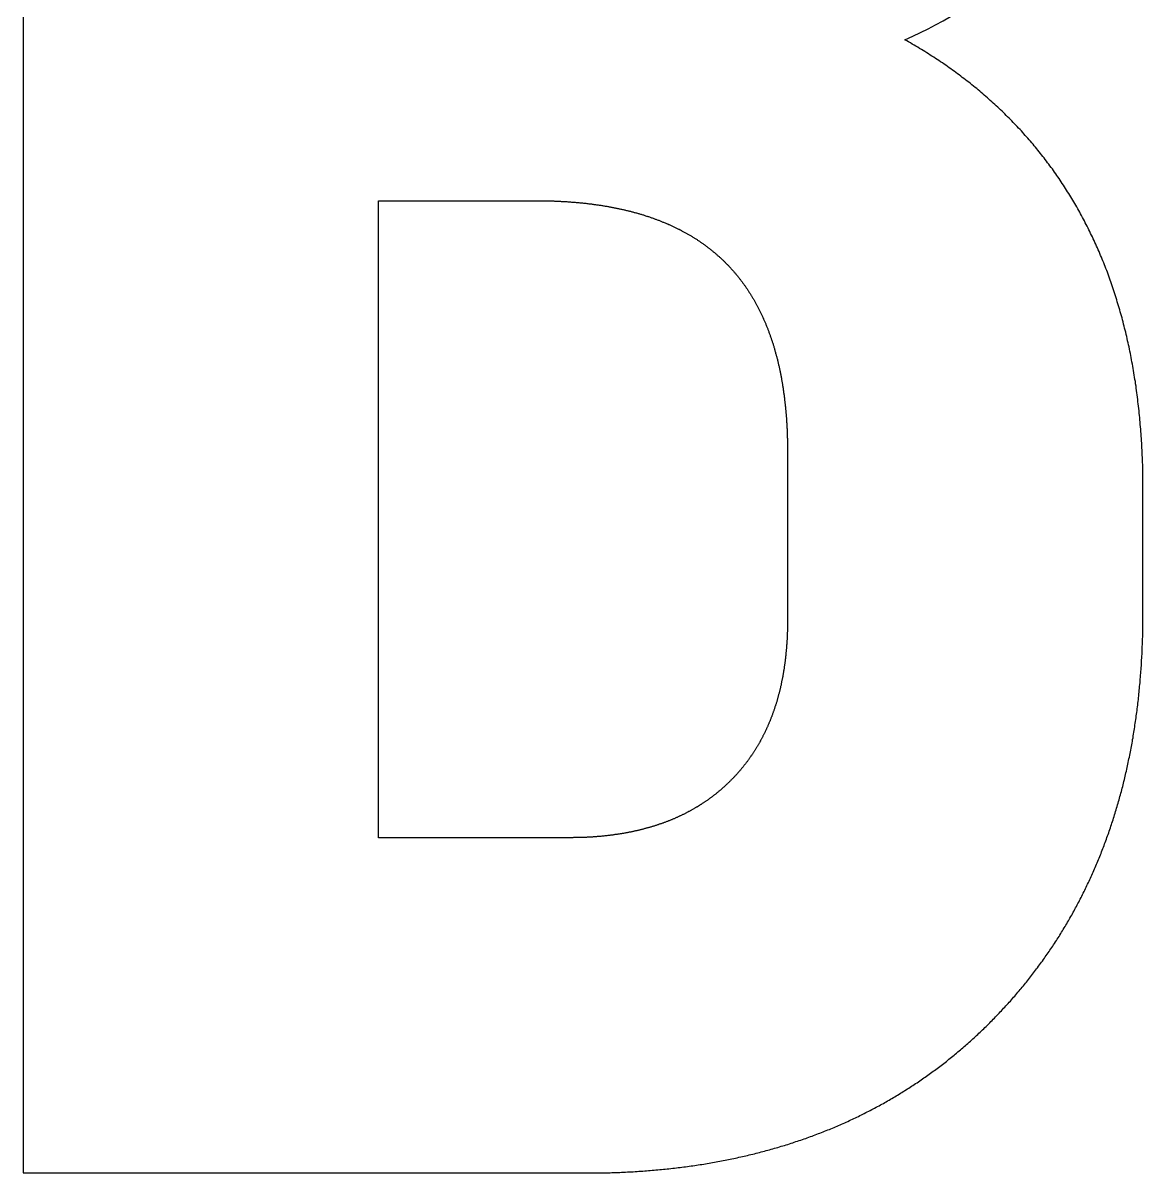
# Model space of a CAD drawing. Header units: millimetres. Extents: x -1211 to -100, y -1155 to 1320.
# Drawn here: x -746.95 to -735.02, y 1036.88 to 1049.13 of the extents above; entities that cross this region are included whole.
import ezdxf

# ---------------------------------------------------------------- set-up
doc = ezdxf.new("R2010")
doc.units = ezdxf.units.MM
doc.layers.get('0').update_dxf_attribs({"lineweight": 25, "true_color": 0xffffff})

msp = doc.modelspace()

# ---------------------------------------------------------------- linework, layer by layer
at = {"color": 5, "true_color": 0x0000ff, "flags": 128}
msp.add_lwpolyline([(-746.945, 1061.878), (-746.945, 1036.878), (-740.945, 1036.878), (-740.924, 1036.878), (-740.903, 1036.878), (-740.882, 1036.878), (-740.861, 1036.878), (-740.839, 1036.879), (-740.818, 1036.879), (-740.797, 1036.879), (-740.777, 1036.879), (-740.756, 1036.88), (-740.735, 1036.88), (-740.714, 1036.881), (-740.693, 1036.881), (-740.672, 1036.882), (-740.652, 1036.883), (-740.631, 1036.883), (-740.61, 1036.884), (-740.589, 1036.885), (-740.569, 1036.886), (-740.548, 1036.887), (-740.528, 1036.888), (-740.507, 1036.889), (-740.487, 1036.89), (-740.466, 1036.891), (-740.446, 1036.892), (-740.426, 1036.893), (-740.405, 1036.895), (-740.385, 1036.896), (-740.365, 1036.897), (-740.344, 1036.899), (-740.324, 1036.9), (-740.304, 1036.902), (-740.284, 1036.903), (-740.264, 1036.905), (-740.244, 1036.907), (-740.224, 1036.908), (-740.204, 1036.91), (-740.184, 1036.912), (-740.164, 1036.914), (-740.144, 1036.916), (-740.124, 1036.918), (-740.104, 1036.92), (-740.084, 1036.922), (-740.065, 1036.924), (-740.045, 1036.926), (-740.025, 1036.928), (-740.005, 1036.93), (-739.986, 1036.933), (-739.966, 1036.935), (-739.947, 1036.937), (-739.927, 1036.94), (-739.908, 1036.942), (-739.888, 1036.945), (-739.869, 1036.948), (-739.849, 1036.95), (-739.83, 1036.953), (-739.811, 1036.956), (-739.791, 1036.958), (-739.772, 1036.961), (-739.753, 1036.964), (-739.734, 1036.967), (-739.714, 1036.97), (-739.695, 1036.973), (-739.676, 1036.976), (-739.657, 1036.979), (-739.638, 1036.983), (-739.619, 1036.986), (-739.6, 1036.989), (-739.581, 1036.993), (-739.562, 1036.996), (-739.544, 1036.999), (-739.525, 1037.003), (-739.506, 1037.006), (-739.487, 1037.01), (-739.468, 1037.014), (-739.45, 1037.017), (-739.431, 1037.021), (-739.412, 1037.025), (-739.394, 1037.029), (-739.375, 1037.033), (-739.357, 1037.037), (-739.338, 1037.041), (-739.32, 1037.045), (-739.301, 1037.049), (-739.283, 1037.053), (-739.265, 1037.057), (-739.246, 1037.061), (-739.228, 1037.066), (-739.21, 1037.07), (-739.192, 1037.074), (-739.173, 1037.079), (-739.155, 1037.083), (-739.137, 1037.088), (-739.119, 1037.092), (-739.101, 1037.097), (-739.083, 1037.102), (-739.065, 1037.106), (-739.047, 1037.111), (-739.029, 1037.116), (-739.011, 1037.121), (-738.994, 1037.126), (-738.976, 1037.131), (-738.958, 1037.136), (-738.94, 1037.141), (-738.922, 1037.146), (-738.905, 1037.151), (-738.887, 1037.157), (-738.87, 1037.162), (-738.852, 1037.167), (-738.834, 1037.172), (-738.817, 1037.178), (-738.799, 1037.183), (-738.782, 1037.189), (-738.765, 1037.195), (-738.747, 1037.2), (-738.73, 1037.206), (-738.713, 1037.212), (-738.695, 1037.217), (-738.678, 1037.223), (-738.661, 1037.229), (-738.644, 1037.235), (-738.627, 1037.241), (-738.609, 1037.247), (-738.592, 1037.253), (-738.575, 1037.259), (-738.558, 1037.265), (-738.541, 1037.272), (-738.525, 1037.278), (-738.508, 1037.284), (-738.491, 1037.291), (-738.474, 1037.297), (-738.457, 1037.303), (-738.44, 1037.31), (-738.424, 1037.317), (-738.407, 1037.323), (-738.39, 1037.33), (-738.374, 1037.337), (-738.357, 1037.343), (-738.34, 1037.35), (-738.324, 1037.357), (-738.307, 1037.364), (-738.291, 1037.371), (-738.275, 1037.378), (-738.258, 1037.385), (-738.242, 1037.392), (-738.226, 1037.399), (-738.209, 1037.406), (-738.193, 1037.414), (-738.177, 1037.421), (-738.161, 1037.428), (-738.144, 1037.436), (-738.128, 1037.443), (-738.112, 1037.451), (-738.096, 1037.458), (-738.08, 1037.466), (-738.064, 1037.474), (-738.048, 1037.481), (-738.032, 1037.489), (-738.016, 1037.497), (-738.001, 1037.505), (-737.985, 1037.513), (-737.969, 1037.521), (-737.953, 1037.529), (-737.937, 1037.537), (-737.922, 1037.545), (-737.906, 1037.553), (-737.891, 1037.561), (-737.875, 1037.569), (-737.859, 1037.578), (-737.844, 1037.586), (-737.828, 1037.594), (-737.813, 1037.603), (-737.798, 1037.611), (-737.782, 1037.62), (-737.767, 1037.629), (-737.752, 1037.637), (-737.736, 1037.646), (-737.721, 1037.655), (-737.706, 1037.664), (-737.691, 1037.672), (-737.675, 1037.681), (-737.66, 1037.69), (-737.645, 1037.699), (-737.63, 1037.708), (-737.615, 1037.717), (-737.6, 1037.727), (-737.585, 1037.736), (-737.57, 1037.745), (-737.556, 1037.754), (-737.541, 1037.764), (-737.526, 1037.773), (-737.511, 1037.782), (-737.496, 1037.792), (-737.482, 1037.802), (-737.467, 1037.811), (-737.452, 1037.821), (-737.438, 1037.83), (-737.423, 1037.84), (-737.409, 1037.85), (-737.394, 1037.86), (-737.38, 1037.87), (-737.365, 1037.88), (-737.351, 1037.89), (-737.337, 1037.9), (-737.322, 1037.91), (-737.308, 1037.92), (-737.294, 1037.93), (-737.279, 1037.94), (-737.265, 1037.951), (-737.251, 1037.961), (-737.237, 1037.971), (-737.223, 1037.982), (-737.209, 1037.992), (-737.195, 1038.003), (-737.181, 1038.013), (-737.167, 1038.024), (-737.153, 1038.035), (-737.139, 1038.045), (-737.125, 1038.056), (-737.111, 1038.067), (-737.098, 1038.078), (-737.084, 1038.089), (-737.07, 1038.1), (-737.056, 1038.111), (-737.043, 1038.122), (-737.029, 1038.133), (-737.016, 1038.144), (-737.002, 1038.156), (-736.988, 1038.167), (-736.975, 1038.178), (-736.962, 1038.19), (-736.948, 1038.201), (-736.935, 1038.212), (-736.921, 1038.224), (-736.908, 1038.236), (-736.895, 1038.247), (-736.882, 1038.259), (-736.868, 1038.271), (-736.855, 1038.282), (-736.842, 1038.294), (-736.829, 1038.306), (-736.816, 1038.318), (-736.803, 1038.33), (-736.79, 1038.342), (-736.777, 1038.354), (-736.764, 1038.366), (-736.751, 1038.378), (-736.738, 1038.391), (-736.725, 1038.403), (-736.712, 1038.415), (-736.7, 1038.428), (-736.687, 1038.44), (-736.674, 1038.453), (-736.661, 1038.465), (-736.649, 1038.478), (-736.636, 1038.49), (-736.624, 1038.503), (-736.611, 1038.516), (-736.599, 1038.528), (-736.586, 1038.541), (-736.574, 1038.554), (-736.562, 1038.567), (-736.549, 1038.58), (-736.537, 1038.593), (-736.525, 1038.606), (-736.513, 1038.619), (-736.501, 1038.632), (-736.489, 1038.645), (-736.477, 1038.658), (-736.465, 1038.671), (-736.453, 1038.684), (-736.441, 1038.697), (-736.429, 1038.71), (-736.417, 1038.724), (-736.406, 1038.737), (-736.394, 1038.75), (-736.382, 1038.763), (-736.371, 1038.777), (-736.359, 1038.79), (-736.348, 1038.804), (-736.336, 1038.817), (-736.325, 1038.831), (-736.314, 1038.844), (-736.303, 1038.858), (-736.291, 1038.871), (-736.28, 1038.885), (-736.269, 1038.899), (-736.258, 1038.912), (-736.247, 1038.926), (-736.236, 1038.94), (-736.225, 1038.954), (-736.214, 1038.968), (-736.203, 1038.981), (-736.193, 1038.995), (-736.182, 1039.009), (-736.171, 1039.023), (-736.161, 1039.037), (-736.15, 1039.051), (-736.14, 1039.065), (-736.129, 1039.08), (-736.119, 1039.094), (-736.108, 1039.108), (-736.098, 1039.122), (-736.088, 1039.136), (-736.077, 1039.151), (-736.067, 1039.165), (-736.057, 1039.179), (-736.047, 1039.194), (-736.037, 1039.208), (-736.027, 1039.222), (-736.017, 1039.237), (-736.007, 1039.251), (-735.997, 1039.266), (-735.988, 1039.281), (-735.978, 1039.295), (-735.968, 1039.31), (-735.959, 1039.324), (-735.949, 1039.339), (-735.939, 1039.354), (-735.93, 1039.369), (-735.921, 1039.383), (-735.911, 1039.398), (-735.902, 1039.413), (-735.893, 1039.428), (-735.883, 1039.443), (-735.874, 1039.458), (-735.865, 1039.473), (-735.856, 1039.488), (-735.847, 1039.503), (-735.838, 1039.518), (-735.829, 1039.533), (-735.82, 1039.549), (-735.811, 1039.564), (-735.802, 1039.579), (-735.794, 1039.594), (-735.785, 1039.61), (-735.776, 1039.625), (-735.768, 1039.64), (-735.759, 1039.656), (-735.75, 1039.671), (-735.742, 1039.687), (-735.734, 1039.702), (-735.725, 1039.718), (-735.717, 1039.733), (-735.709, 1039.749), (-735.7, 1039.764), (-735.692, 1039.78), (-735.684, 1039.796), (-735.676, 1039.812), (-735.668, 1039.827), (-735.66, 1039.843), (-735.652, 1039.859), (-735.644, 1039.875), (-735.636, 1039.891), (-735.629, 1039.907), (-735.621, 1039.923), (-735.613, 1039.939), (-735.606, 1039.955), (-735.598, 1039.971), (-735.591, 1039.987), (-735.583, 1040.003), (-735.576, 1040.019), (-735.568, 1040.035), (-735.561, 1040.052), (-735.554, 1040.068), (-735.546, 1040.084), (-735.539, 1040.1), (-735.532, 1040.117), (-735.525, 1040.133), (-735.518, 1040.15), (-735.511, 1040.166), (-735.504, 1040.183), (-735.497, 1040.199), (-735.49, 1040.216), (-735.484, 1040.232), (-735.477, 1040.249), (-735.47, 1040.266), (-735.463, 1040.282), (-735.457, 1040.299), (-735.45, 1040.316), (-735.444, 1040.333), (-735.437, 1040.35), (-735.431, 1040.366), (-735.425, 1040.383), (-735.418, 1040.4), (-735.412, 1040.417), (-735.406, 1040.434), (-735.4, 1040.451), (-735.394, 1040.468), (-735.388, 1040.485), (-735.382, 1040.503), (-735.376, 1040.52), (-735.37, 1040.537), (-735.364, 1040.554), (-735.358, 1040.571), (-735.352, 1040.589), (-735.347, 1040.606), (-735.341, 1040.623), (-735.335, 1040.641), (-735.33, 1040.658), (-735.324, 1040.676), (-735.319, 1040.693), (-735.313, 1040.711), (-735.308, 1040.728), (-735.303, 1040.746), (-735.297, 1040.764), (-735.292, 1040.781), (-735.287, 1040.799), (-735.282, 1040.817), (-735.277, 1040.834), (-735.272, 1040.852), (-735.267, 1040.87), (-735.262, 1040.888), (-735.257, 1040.906), (-735.252, 1040.924), (-735.247, 1040.942), (-735.243, 1040.96), (-735.238, 1040.978), (-735.233, 1040.996), (-735.229, 1041.014), (-735.224, 1041.032), (-735.22, 1041.05), (-735.215, 1041.068), (-735.211, 1041.087), (-735.206, 1041.105), (-735.202, 1041.123), (-735.198, 1041.141), (-735.194, 1041.16), (-735.19, 1041.178), (-735.185, 1041.197), (-735.181, 1041.215), (-735.177, 1041.234), (-735.173, 1041.252), (-735.17, 1041.271), (-735.166, 1041.289), (-735.162, 1041.308), (-735.158, 1041.327), (-735.154, 1041.345), (-735.151, 1041.364), (-735.147, 1041.383), (-735.144, 1041.402), (-735.14, 1041.42), (-735.137, 1041.439), (-735.133, 1041.458), (-735.13, 1041.477), (-735.127, 1041.496), (-735.123, 1041.515), (-735.12, 1041.534), (-735.117, 1041.553), (-735.114, 1041.572), (-735.111, 1041.591), (-735.108, 1041.611), (-735.105, 1041.63), (-735.102, 1041.649), (-735.099, 1041.668), (-735.096, 1041.687), (-735.093, 1041.707), (-735.091, 1041.726), (-735.088, 1041.746), (-735.085, 1041.765), (-735.083, 1041.784), (-735.08, 1041.804), (-735.078, 1041.823), (-735.075, 1041.843), (-735.073, 1041.863), (-735.071, 1041.882), (-735.068, 1041.902), (-735.066, 1041.922), (-735.064, 1041.941), (-735.062, 1041.961), (-735.06, 1041.981), (-735.058, 1042.001), (-735.056, 1042.021), (-735.054, 1042.04), (-735.052, 1042.06), (-735.05, 1042.08), (-735.048, 1042.1), (-735.047, 1042.12), (-735.045, 1042.14), (-735.043, 1042.161), (-735.042, 1042.181), (-735.04, 1042.201), (-735.039, 1042.221), (-735.037, 1042.241), (-735.036, 1042.261), (-735.034, 1042.282), (-735.033, 1042.302), (-735.032, 1042.322), (-735.031, 1042.343), (-735.03, 1042.363), (-735.028, 1042.384), (-735.027, 1042.404), (-735.026, 1042.425), (-735.025, 1042.445), (-735.024, 1042.466), (-735.024, 1042.486), (-735.023, 1042.507), (-735.022, 1042.528), (-735.021, 1042.549), (-735.021, 1042.569), (-735.02, 1042.59), (-735.019, 1042.611), (-735.019, 1042.632), (-735.019, 1042.653), (-735.018, 1042.674), (-735.018, 1042.695), (-735.017, 1042.716), (-735.017, 1042.737), (-735.017, 1042.758), (-735.017, 1042.779), (-735.017, 1042.8), (-735.017, 1042.821), (-735.017, 1042.842), (-735.017, 1044.164), (-735.017, 1044.19), (-735.017, 1044.216), (-735.017, 1044.242), (-735.017, 1044.268), (-735.017, 1044.294), (-735.018, 1044.32), (-735.018, 1044.346), (-735.019, 1044.372), (-735.02, 1044.397), (-735.02, 1044.423), (-735.021, 1044.449), (-735.022, 1044.474), (-735.023, 1044.5), (-735.024, 1044.525), (-735.025, 1044.55), (-735.026, 1044.576), (-735.028, 1044.601), (-735.029, 1044.626), (-735.03, 1044.651), (-735.032, 1044.676), (-735.034, 1044.701), (-735.035, 1044.726), (-735.037, 1044.751), (-735.039, 1044.776), (-735.041, 1044.801), (-735.043, 1044.826), (-735.045, 1044.85), (-735.047, 1044.875), (-735.049, 1044.899), (-735.051, 1044.924), (-735.054, 1044.948), (-735.056, 1044.973), (-735.059, 1044.997), (-735.061, 1045.021), (-735.064, 1045.046), (-735.067, 1045.07), (-735.07, 1045.094), (-735.072, 1045.118), (-735.075, 1045.142), (-735.078, 1045.166), (-735.082, 1045.189), (-735.085, 1045.213), (-735.088, 1045.237), (-735.091, 1045.261), (-735.095, 1045.284), (-735.098, 1045.308), (-735.102, 1045.331), (-735.106, 1045.355), (-735.109, 1045.378), (-735.113, 1045.401), (-735.117, 1045.425), (-735.121, 1045.448), (-735.125, 1045.471), (-735.129, 1045.494), (-735.134, 1045.517), (-735.138, 1045.54), (-735.142, 1045.563), (-735.147, 1045.586), (-735.151, 1045.609), (-735.156, 1045.631), (-735.161, 1045.654), (-735.165, 1045.677), (-735.17, 1045.699), (-735.175, 1045.722), (-735.18, 1045.744), (-735.185, 1045.766), (-735.19, 1045.789), (-735.195, 1045.811), (-735.201, 1045.833), (-735.206, 1045.855), (-735.212, 1045.877), (-735.217, 1045.899), (-735.223, 1045.921), (-735.228, 1045.943), (-735.234, 1045.965), (-735.24, 1045.987), (-735.246, 1046.009), (-735.252, 1046.03), (-735.258, 1046.052), (-735.264, 1046.073), (-735.27, 1046.095), (-735.277, 1046.116), (-735.283, 1046.138), (-735.29, 1046.159), (-735.296, 1046.18), (-735.303, 1046.202), (-735.309, 1046.223), (-735.316, 1046.244), (-735.323, 1046.265), (-735.33, 1046.286), (-735.337, 1046.307), (-735.344, 1046.327), (-735.351, 1046.348), (-735.358, 1046.369), (-735.366, 1046.39), (-735.373, 1046.41), (-735.381, 1046.431), (-735.388, 1046.451), (-735.396, 1046.472), (-735.403, 1046.492), (-735.411, 1046.512), (-735.419, 1046.533), (-735.427, 1046.553), (-735.435, 1046.573), (-735.443, 1046.593), (-735.451, 1046.613), (-735.46, 1046.633), (-735.468, 1046.653), (-735.476, 1046.673), (-735.485, 1046.693), (-735.493, 1046.712), (-735.502, 1046.732), (-735.511, 1046.752), (-735.519, 1046.771), (-735.528, 1046.791), (-735.537, 1046.81), (-735.546, 1046.829), (-735.555, 1046.849), (-735.564, 1046.868), (-735.574, 1046.887), (-735.583, 1046.906), (-735.592, 1046.925), (-735.602, 1046.944), (-735.611, 1046.963), (-735.621, 1046.982), (-735.631, 1047.001), (-735.641, 1047.02), (-735.65, 1047.039), (-735.66, 1047.057), (-735.67, 1047.076), (-735.681, 1047.094), (-735.691, 1047.113), (-735.701, 1047.131), (-735.711, 1047.15), (-735.722, 1047.168), (-735.732, 1047.186), (-735.743, 1047.204), (-735.753, 1047.223), (-735.764, 1047.241), (-735.775, 1047.259), (-735.786, 1047.277), (-735.797, 1047.295), (-735.808, 1047.312), (-735.819, 1047.33), (-735.83, 1047.348), (-735.841, 1047.366), (-735.853, 1047.383), (-735.864, 1047.401), (-735.876, 1047.418), (-735.887, 1047.436), (-735.899, 1047.453), (-735.91, 1047.47), (-735.922, 1047.488), (-735.934, 1047.505), (-735.946, 1047.522), (-735.958, 1047.539), (-735.97, 1047.556), (-735.982, 1047.573), (-735.995, 1047.59), (-736.007, 1047.607), (-736.019, 1047.623), (-736.032, 1047.64), (-736.045, 1047.657), (-736.057, 1047.673), (-736.07, 1047.69), (-736.083, 1047.706), (-736.096, 1047.723), (-736.109, 1047.739), (-736.122, 1047.756), (-736.135, 1047.772), (-736.148, 1047.788), (-736.161, 1047.804), (-736.175, 1047.82), (-736.188, 1047.836), (-736.201, 1047.852), (-736.215, 1047.868), (-736.229, 1047.884), (-736.242, 1047.9), (-736.256, 1047.915), (-736.27, 1047.931), (-736.284, 1047.947), (-736.298, 1047.962), (-736.312, 1047.978), (-736.326, 1047.993), (-736.341, 1048.009), (-736.355, 1048.024), (-736.37, 1048.039), (-736.384, 1048.054), (-736.399, 1048.069), (-736.413, 1048.085), (-736.428, 1048.1), (-736.443, 1048.115), (-736.458, 1048.129), (-736.473, 1048.144), (-736.488, 1048.159), (-736.503, 1048.174), (-736.518, 1048.188), (-736.533, 1048.203), (-736.549, 1048.218), (-736.564, 1048.232), (-736.58, 1048.246), (-736.595, 1048.261), (-736.611, 1048.275), (-736.627, 1048.289), (-736.643, 1048.304), (-736.658, 1048.318), (-736.674, 1048.332), (-736.69, 1048.346), (-736.707, 1048.36), (-736.723, 1048.374), (-736.739, 1048.388), (-736.756, 1048.401), (-736.772, 1048.415), (-736.788, 1048.429), (-736.805, 1048.442), (-736.822, 1048.456), (-736.838, 1048.469), (-736.855, 1048.483), (-736.872, 1048.496), (-736.889, 1048.509), (-736.906, 1048.523), (-736.923, 1048.536), (-736.941, 1048.549), (-736.958, 1048.562), (-736.975, 1048.575), (-736.993, 1048.588), (-737.01, 1048.601), (-737.028, 1048.614), (-737.046, 1048.627), (-737.063, 1048.639), (-737.081, 1048.652), (-737.099, 1048.665), (-737.117, 1048.677), (-737.135, 1048.69), (-737.153, 1048.702), (-737.172, 1048.714), (-737.19, 1048.727), (-737.208, 1048.739), (-737.227, 1048.751), (-737.245, 1048.763), (-737.264, 1048.775), (-737.282, 1048.787), (-737.301, 1048.799), (-737.32, 1048.811), (-737.339, 1048.823), (-737.358, 1048.835), (-737.377, 1048.846), (-737.396, 1048.858), (-737.415, 1048.87), (-737.435, 1048.881), (-737.454, 1048.893), (-737.474, 1048.904), (-737.493, 1048.916), (-737.513, 1048.927), (-737.532, 1048.938), (-737.552, 1048.949, 0.156907), (-735.427, 1050.842, 0.134483)], format="xyb", dxfattribs=at)
msp.add_lwpolyline([(-743.159, 1040.449), (-743.159, 1047.235), (-741.481, 1047.235), (-741.47, 1047.235), (-741.46, 1047.235), (-741.449, 1047.235), (-741.439, 1047.235), (-741.428, 1047.235), (-741.418, 1047.235), (-741.407, 1047.235), (-741.397, 1047.234), (-741.386, 1047.234), (-741.376, 1047.234), (-741.365, 1047.234), (-741.355, 1047.234), (-741.345, 1047.233), (-741.334, 1047.233), (-741.324, 1047.233), (-741.314, 1047.232), (-741.304, 1047.232), (-741.293, 1047.232), (-741.283, 1047.231), (-741.273, 1047.231), (-741.263, 1047.231), (-741.253, 1047.23), (-741.243, 1047.23), (-741.232, 1047.229), (-741.222, 1047.229), (-741.212, 1047.228), (-741.202, 1047.228), (-741.192, 1047.227), (-741.182, 1047.227), (-741.172, 1047.226), (-741.162, 1047.225), (-741.152, 1047.225), (-741.143, 1047.224), (-741.133, 1047.223), (-741.123, 1047.223), (-741.113, 1047.222), (-741.103, 1047.221), (-741.093, 1047.22), (-741.083, 1047.22), (-741.074, 1047.219), (-741.064, 1047.218), (-741.054, 1047.217), (-741.045, 1047.216), (-741.035, 1047.216), (-741.025, 1047.215), (-741.016, 1047.214), (-741.006, 1047.213), (-740.996, 1047.212), (-740.987, 1047.211), (-740.977, 1047.21), (-740.968, 1047.209), (-740.958, 1047.208), (-740.949, 1047.207), (-740.939, 1047.206), (-740.93, 1047.205), (-740.92, 1047.203), (-740.911, 1047.202), (-740.902, 1047.201), (-740.892, 1047.2), (-740.883, 1047.199), (-740.874, 1047.198), (-740.864, 1047.196), (-740.855, 1047.195), (-740.846, 1047.194), (-740.837, 1047.192), (-740.827, 1047.191), (-740.818, 1047.19), (-740.809, 1047.188), (-740.8, 1047.187), (-740.791, 1047.186), (-740.782, 1047.184), (-740.773, 1047.183), (-740.763, 1047.181), (-740.754, 1047.18), (-740.745, 1047.178), (-740.736, 1047.177), (-740.727, 1047.175), (-740.718, 1047.174), (-740.71, 1047.172), (-740.701, 1047.171), (-740.692, 1047.169), (-740.683, 1047.167), (-740.674, 1047.166), (-740.665, 1047.164), (-740.656, 1047.162), (-740.648, 1047.16), (-740.639, 1047.159), (-740.63, 1047.157), (-740.621, 1047.155), (-740.613, 1047.153), (-740.604, 1047.152), (-740.595, 1047.15), (-740.587, 1047.148), (-740.578, 1047.146), (-740.569, 1047.144), (-740.561, 1047.142), (-740.552, 1047.14), (-740.544, 1047.138), (-740.535, 1047.136), (-740.527, 1047.134), (-740.518, 1047.132), (-740.51, 1047.13), (-740.501, 1047.128), (-740.493, 1047.126), (-740.485, 1047.124), (-740.476, 1047.122), (-740.468, 1047.12), (-740.46, 1047.117), (-740.451, 1047.115), (-740.443, 1047.113), (-740.435, 1047.111), (-740.427, 1047.109), (-740.418, 1047.106), (-740.41, 1047.104), (-740.402, 1047.102), (-740.394, 1047.099), (-740.386, 1047.097), (-740.378, 1047.095), (-740.37, 1047.092), (-740.362, 1047.09), (-740.353, 1047.087), (-740.345, 1047.085), (-740.337, 1047.083), (-740.329, 1047.08), (-740.322, 1047.078), (-740.314, 1047.075), (-740.306, 1047.072), (-740.298, 1047.07), (-740.29, 1047.067), (-740.282, 1047.065), (-740.274, 1047.062), (-740.266, 1047.059), (-740.259, 1047.057), (-740.251, 1047.054), (-740.243, 1047.051), (-740.235, 1047.049), (-740.228, 1047.046), (-740.22, 1047.043), (-740.212, 1047.04), (-740.205, 1047.037), (-740.197, 1047.035), (-740.19, 1047.032), (-740.182, 1047.029), (-740.174, 1047.026), (-740.167, 1047.023), (-740.159, 1047.02), (-740.152, 1047.017), (-740.144, 1047.014), (-740.137, 1047.011), (-740.13, 1047.008), (-740.122, 1047.005), (-740.115, 1047.002), (-740.107, 1046.999), (-740.1, 1046.996), (-740.093, 1046.993), (-740.085, 1046.99), (-740.078, 1046.987), (-740.071, 1046.983), (-740.064, 1046.98), (-740.056, 1046.977), (-740.049, 1046.974), (-740.042, 1046.97), (-740.035, 1046.967), (-740.028, 1046.964), (-740.021, 1046.961), (-740.014, 1046.957), (-740.007, 1046.954), (-739.999, 1046.95), (-739.992, 1046.947), (-739.985, 1046.944), (-739.978, 1046.94), (-739.972, 1046.937), (-739.965, 1046.933), (-739.958, 1046.93), (-739.951, 1046.926), (-739.944, 1046.923), (-739.937, 1046.919), (-739.93, 1046.916), (-739.923, 1046.912), (-739.917, 1046.908), (-739.91, 1046.905), (-739.903, 1046.901), (-739.896, 1046.897), (-739.89, 1046.894), (-739.883, 1046.89), (-739.876, 1046.886), (-739.87, 1046.882), (-739.863, 1046.879), (-739.857, 1046.875), (-739.85, 1046.871), (-739.843, 1046.867), (-739.837, 1046.863), (-739.83, 1046.86), (-739.824, 1046.856), (-739.817, 1046.852), (-739.811, 1046.848), (-739.804, 1046.844), (-739.798, 1046.84), (-739.792, 1046.836), (-739.785, 1046.832), (-739.779, 1046.828), (-739.773, 1046.824), (-739.766, 1046.82), (-739.76, 1046.815), (-739.754, 1046.811), (-739.748, 1046.807), (-739.741, 1046.803), (-739.735, 1046.799), (-739.729, 1046.795), (-739.723, 1046.79), (-739.717, 1046.786), (-739.711, 1046.782), (-739.705, 1046.778), (-739.699, 1046.773), (-739.692, 1046.769), (-739.686, 1046.765), (-739.68, 1046.76), (-739.674, 1046.756), (-739.668, 1046.752), (-739.663, 1046.747), (-739.657, 1046.743), (-739.651, 1046.738), (-739.645, 1046.734), (-739.639, 1046.729), (-739.633, 1046.725), (-739.627, 1046.72), (-739.622, 1046.716), (-739.616, 1046.711), (-739.61, 1046.706), (-739.604, 1046.702), (-739.599, 1046.697), (-739.593, 1046.692), (-739.587, 1046.688), (-739.582, 1046.683), (-739.576, 1046.678), (-739.57, 1046.674), (-739.565, 1046.669), (-739.559, 1046.664), (-739.554, 1046.659), (-739.548, 1046.654), (-739.543, 1046.649), (-739.537, 1046.645), (-739.532, 1046.64), (-739.526, 1046.635), (-739.521, 1046.63), (-739.516, 1046.625), (-739.51, 1046.62), (-739.505, 1046.615), (-739.5, 1046.61), (-739.494, 1046.605), (-739.489, 1046.6), (-739.484, 1046.595), (-739.479, 1046.59), (-739.473, 1046.585), (-739.468, 1046.579), (-739.463, 1046.574), (-739.458, 1046.569), (-739.453, 1046.564), (-739.448, 1046.559), (-739.442, 1046.554), (-739.437, 1046.548), (-739.432, 1046.543), (-739.427, 1046.538), (-739.422, 1046.532), (-739.417, 1046.527), (-739.412, 1046.522), (-739.407, 1046.516), (-739.402, 1046.511), (-739.398, 1046.505), (-739.393, 1046.5), (-739.388, 1046.495), (-739.383, 1046.489), (-739.378, 1046.484), (-739.373, 1046.478), (-739.369, 1046.472), (-739.364, 1046.467), (-739.359, 1046.461), (-739.354, 1046.456), (-739.35, 1046.45), (-739.345, 1046.444), (-739.34, 1046.439), (-739.336, 1046.433), (-739.331, 1046.427), (-739.326, 1046.421), (-739.322, 1046.416), (-739.317, 1046.41), (-739.313, 1046.404), (-739.308, 1046.398), (-739.304, 1046.392), (-739.299, 1046.387), (-739.295, 1046.381), (-739.29, 1046.375), (-739.286, 1046.369), (-739.281, 1046.363), (-739.277, 1046.357), (-739.273, 1046.351), (-739.268, 1046.345), (-739.264, 1046.339), (-739.26, 1046.333), (-739.255, 1046.327), (-739.251, 1046.321), (-739.247, 1046.314), (-739.243, 1046.308), (-739.238, 1046.302), (-739.234, 1046.296), (-739.23, 1046.29), (-739.226, 1046.283), (-739.222, 1046.277), (-739.218, 1046.271), (-739.214, 1046.265), (-739.21, 1046.258), (-739.206, 1046.252), (-739.201, 1046.246), (-739.197, 1046.239), (-739.194, 1046.233), (-739.19, 1046.226), (-739.186, 1046.22), (-739.182, 1046.213), (-739.178, 1046.207), (-739.174, 1046.2), (-739.17, 1046.194), (-739.166, 1046.187), (-739.162, 1046.181), (-739.159, 1046.174), (-739.155, 1046.168), (-739.151, 1046.161), (-739.147, 1046.154), (-739.144, 1046.148), (-739.14, 1046.141), (-739.136, 1046.134), (-739.133, 1046.127), (-739.129, 1046.121), (-739.125, 1046.114), (-739.122, 1046.107), (-739.118, 1046.1), (-739.115, 1046.093), (-739.111, 1046.086), (-739.107, 1046.08), (-739.104, 1046.073), (-739.101, 1046.066), (-739.097, 1046.059), (-739.094, 1046.052), (-739.09, 1046.045), (-739.087, 1046.038), (-739.083, 1046.031), (-739.08, 1046.024), (-739.077, 1046.017), (-739.073, 1046.009), (-739.07, 1046.002), (-739.067, 1045.995), (-739.064, 1045.988), (-739.06, 1045.981), (-739.057, 1045.974), (-739.054, 1045.966), (-739.051, 1045.959), (-739.048, 1045.952), (-739.044, 1045.945), (-739.041, 1045.937), (-739.038, 1045.93), (-739.035, 1045.923), (-739.032, 1045.915), (-739.029, 1045.908), (-739.026, 1045.9), (-739.023, 1045.893), (-739.02, 1045.885), (-739.017, 1045.878), (-739.014, 1045.87), (-739.011, 1045.863), (-739.008, 1045.855), (-739.006, 1045.848), (-739.003, 1045.84), (-739, 1045.833), (-738.997, 1045.825), (-738.994, 1045.817), (-738.991, 1045.81), (-738.989, 1045.802), (-738.986, 1045.794), (-738.983, 1045.786), (-738.981, 1045.779), (-738.978, 1045.771), (-738.975, 1045.763), (-738.973, 1045.755), (-738.97, 1045.747), (-738.967, 1045.74), (-738.965, 1045.732), (-738.962, 1045.724), (-738.96, 1045.716), (-738.957, 1045.708), (-738.955, 1045.7), (-738.952, 1045.692), (-738.95, 1045.684), (-738.947, 1045.676), (-738.945, 1045.668), (-738.943, 1045.66), (-738.94, 1045.652), (-738.938, 1045.643), (-738.936, 1045.635), (-738.933, 1045.627), (-738.931, 1045.619), (-738.929, 1045.611), (-738.926, 1045.602), (-738.924, 1045.594), (-738.922, 1045.586), (-738.92, 1045.578), (-738.918, 1045.569), (-738.916, 1045.561), (-738.913, 1045.553), (-738.911, 1045.544), (-738.909, 1045.536), (-738.907, 1045.527), (-738.905, 1045.519), (-738.903, 1045.51), (-738.901, 1045.502), (-738.899, 1045.493), (-738.897, 1045.485), (-738.895, 1045.476), (-738.893, 1045.468), (-738.891, 1045.459), (-738.889, 1045.451), (-738.888, 1045.442), (-738.886, 1045.433), (-738.884, 1045.425), (-738.882, 1045.416), (-738.88, 1045.407), (-738.879, 1045.398), (-738.877, 1045.39), (-738.875, 1045.381), (-738.873, 1045.372), (-738.872, 1045.363), (-738.87, 1045.354), (-738.868, 1045.346), (-738.867, 1045.337), (-738.865, 1045.328), (-738.864, 1045.319), (-738.862, 1045.31), (-738.86, 1045.301), (-738.859, 1045.292), (-738.857, 1045.283), (-738.856, 1045.274), (-738.855, 1045.265), (-738.853, 1045.256), (-738.852, 1045.247), (-738.85, 1045.237), (-738.849, 1045.228), (-738.848, 1045.219), (-738.846, 1045.21), (-738.845, 1045.201), (-738.844, 1045.192), (-738.842, 1045.182), (-738.841, 1045.173), (-738.84, 1045.164), (-738.839, 1045.154), (-738.837, 1045.145), (-738.836, 1045.136), (-738.835, 1045.126), (-738.834, 1045.117), (-738.833, 1045.107), (-738.832, 1045.098), (-738.831, 1045.089), (-738.83, 1045.079), (-738.828, 1045.07), (-738.827, 1045.06), (-738.826, 1045.05), (-738.825, 1045.041), (-738.825, 1045.031), (-738.824, 1045.022), (-738.823, 1045.012), (-738.822, 1045.002), (-738.821, 1044.993), (-738.82, 1044.983), (-738.819, 1044.973), (-738.818, 1044.964), (-738.818, 1044.954), (-738.817, 1044.944), (-738.816, 1044.934), (-738.815, 1044.924), (-738.815, 1044.915), (-738.814, 1044.905), (-738.813, 1044.895), (-738.813, 1044.885), (-738.812, 1044.875), (-738.811, 1044.865), (-738.811, 1044.855), (-738.81, 1044.845), (-738.81, 1044.835), (-738.809, 1044.825), (-738.809, 1044.815), (-738.808, 1044.805), (-738.808, 1044.795), (-738.807, 1044.785), (-738.807, 1044.774), (-738.806, 1044.764), (-738.806, 1044.754), (-738.806, 1044.744), (-738.805, 1044.734), (-738.805, 1044.723), (-738.805, 1044.713), (-738.804, 1044.703), (-738.804, 1044.693), (-738.804, 1044.682), (-738.803, 1044.672), (-738.803, 1044.661), (-738.803, 1044.651), (-738.803, 1044.641), (-738.803, 1044.63), (-738.803, 1044.62), (-738.802, 1044.609), (-738.802, 1044.599), (-738.802, 1044.588), (-738.802, 1044.578), (-738.802, 1044.567), (-738.802, 1044.556), (-738.802, 1042.771), (-738.802, 1042.762), (-738.802, 1042.753), (-738.802, 1042.745), (-738.802, 1042.736), (-738.802, 1042.728), (-738.803, 1042.719), (-738.803, 1042.711), (-738.803, 1042.702), (-738.803, 1042.694), (-738.803, 1042.685), (-738.803, 1042.677), (-738.804, 1042.668), (-738.804, 1042.66), (-738.804, 1042.651), (-738.804, 1042.643), (-738.805, 1042.634), (-738.805, 1042.626), (-738.805, 1042.618), (-738.806, 1042.609), (-738.806, 1042.601), (-738.806, 1042.592), (-738.807, 1042.584), (-738.807, 1042.576), (-738.808, 1042.568), (-738.808, 1042.559), (-738.809, 1042.551), (-738.809, 1042.543), (-738.81, 1042.535), (-738.81, 1042.526), (-738.811, 1042.518), (-738.811, 1042.51), (-738.812, 1042.502), (-738.812, 1042.494), (-738.813, 1042.485), (-738.814, 1042.477), (-738.814, 1042.469), (-738.815, 1042.461), (-738.816, 1042.453), (-738.816, 1042.445), (-738.817, 1042.437), (-738.818, 1042.429), (-738.819, 1042.421), (-738.819, 1042.413), (-738.82, 1042.405), (-738.821, 1042.397), (-738.822, 1042.389), (-738.823, 1042.381), (-738.824, 1042.373), (-738.824, 1042.365), (-738.825, 1042.357), (-738.826, 1042.349), (-738.827, 1042.342), (-738.828, 1042.334), (-738.829, 1042.326), (-738.83, 1042.318), (-738.831, 1042.31), (-738.832, 1042.303), (-738.833, 1042.295), (-738.834, 1042.287), (-738.836, 1042.279), (-738.837, 1042.272), (-738.838, 1042.264), (-738.839, 1042.256), (-738.84, 1042.248), (-738.841, 1042.241), (-738.843, 1042.233), (-738.844, 1042.225), (-738.845, 1042.218), (-738.846, 1042.21), (-738.848, 1042.203), (-738.849, 1042.195), (-738.85, 1042.188), (-738.852, 1042.18), (-738.853, 1042.172), (-738.854, 1042.165), (-738.856, 1042.157), (-738.857, 1042.15), (-738.859, 1042.143), (-738.86, 1042.135), (-738.862, 1042.128), (-738.863, 1042.12), (-738.865, 1042.113), (-738.866, 1042.105), (-738.868, 1042.098), (-738.869, 1042.091), (-738.871, 1042.083), (-738.872, 1042.076), (-738.874, 1042.069), (-738.876, 1042.061), (-738.877, 1042.054), (-738.879, 1042.047), (-738.881, 1042.04), (-738.882, 1042.032), (-738.884, 1042.025), (-738.886, 1042.018), (-738.888, 1042.011), (-738.889, 1042.004), (-738.891, 1041.996), (-738.893, 1041.989), (-738.895, 1041.982), (-738.897, 1041.975), (-738.899, 1041.968), (-738.901, 1041.961), (-738.902, 1041.954), (-738.904, 1041.947), (-738.906, 1041.94), (-738.908, 1041.933), (-738.91, 1041.926), (-738.912, 1041.919), (-738.914, 1041.912), (-738.916, 1041.905), (-738.918, 1041.898), (-738.921, 1041.891), (-738.923, 1041.884), (-738.925, 1041.877), (-738.927, 1041.87), (-738.929, 1041.863), (-738.931, 1041.856), (-738.933, 1041.849), (-738.936, 1041.843), (-738.938, 1041.836), (-738.94, 1041.829), (-738.942, 1041.822), (-738.945, 1041.816), (-738.947, 1041.809), (-738.949, 1041.802), (-738.952, 1041.795), (-738.954, 1041.789), (-738.956, 1041.782), (-738.959, 1041.775), (-738.961, 1041.769), (-738.964, 1041.762), (-738.966, 1041.755), (-738.969, 1041.749), (-738.971, 1041.742), (-738.974, 1041.736), (-738.976, 1041.729), (-738.979, 1041.722), (-738.981, 1041.716), (-738.984, 1041.709), (-738.986, 1041.703), (-738.989, 1041.696), (-738.992, 1041.69), (-738.994, 1041.683), (-738.997, 1041.677), (-739, 1041.671), (-739.002, 1041.664), (-739.005, 1041.658), (-739.008, 1041.651), (-739.011, 1041.645), (-739.013, 1041.639), (-739.016, 1041.632), (-739.019, 1041.626), (-739.022, 1041.62), (-739.025, 1041.613), (-739.028, 1041.607), (-739.031, 1041.601), (-739.034, 1041.595), (-739.036, 1041.588), (-739.039, 1041.582), (-739.042, 1041.576), (-739.045, 1041.57), (-739.048, 1041.564), (-739.051, 1041.557), (-739.054, 1041.551), (-739.058, 1041.545), (-739.061, 1041.539), (-739.064, 1041.533), (-739.067, 1041.527), (-739.07, 1041.521), (-739.073, 1041.515), (-739.076, 1041.509), (-739.08, 1041.503), (-739.083, 1041.497), (-739.086, 1041.491), (-739.089, 1041.485), (-739.092, 1041.479), (-739.096, 1041.473), (-739.099, 1041.467), (-739.102, 1041.461), (-739.106, 1041.455), (-739.109, 1041.449), (-739.112, 1041.443), (-739.116, 1041.438), (-739.119, 1041.432), (-739.123, 1041.426), (-739.126, 1041.42), (-739.13, 1041.414), (-739.133, 1041.409), (-739.137, 1041.403), (-739.14, 1041.397), (-739.144, 1041.391), (-739.147, 1041.386), (-739.151, 1041.38), (-739.155, 1041.374), (-739.158, 1041.369), (-739.162, 1041.363), (-739.165, 1041.357), (-739.169, 1041.352), (-739.173, 1041.346), (-739.177, 1041.34), (-739.18, 1041.335), (-739.184, 1041.329), (-739.188, 1041.324), (-739.192, 1041.318), (-739.195, 1041.313), (-739.199, 1041.307), (-739.203, 1041.302), (-739.207, 1041.296), (-739.211, 1041.291), (-739.215, 1041.285), (-739.219, 1041.28), (-739.223, 1041.275), (-739.227, 1041.269), (-739.23, 1041.264), (-739.234, 1041.258), (-739.238, 1041.253), (-739.243, 1041.248), (-739.247, 1041.242), (-739.251, 1041.237), (-739.255, 1041.232), (-739.259, 1041.227), (-739.263, 1041.221), (-739.267, 1041.216), (-739.271, 1041.211), (-739.275, 1041.206), (-739.28, 1041.2), (-739.284, 1041.195), (-739.288, 1041.19), (-739.292, 1041.185), (-739.297, 1041.18), (-739.301, 1041.175), (-739.305, 1041.17), (-739.31, 1041.165), (-739.314, 1041.159), (-739.318, 1041.154), (-739.323, 1041.149), (-739.327, 1041.144), (-739.331, 1041.139), (-739.336, 1041.134), (-739.34, 1041.129), (-739.345, 1041.124), (-739.349, 1041.119), (-739.354, 1041.114), (-739.358, 1041.11), (-739.363, 1041.105), (-739.367, 1041.1), (-739.372, 1041.095), (-739.377, 1041.09), (-739.381, 1041.085), (-739.386, 1041.08), (-739.391, 1041.076), (-739.395, 1041.071), (-739.4, 1041.066), (-739.405, 1041.061), (-739.409, 1041.056), (-739.414, 1041.052), (-739.419, 1041.047), (-739.424, 1041.042), (-739.428, 1041.038), (-739.433, 1041.033), (-739.438, 1041.028), (-739.443, 1041.024), (-739.448, 1041.019), (-739.453, 1041.015), (-739.458, 1041.01), (-739.462, 1041.005), (-739.467, 1041.001), (-739.472, 1040.996), (-739.477, 1040.992), (-739.482, 1040.987), (-739.487, 1040.983), (-739.492, 1040.979), (-739.497, 1040.974), (-739.502, 1040.97), (-739.507, 1040.965), (-739.512, 1040.961), (-739.517, 1040.957), (-739.523, 1040.952), (-739.528, 1040.948), (-739.533, 1040.944), (-739.538, 1040.939), (-739.543, 1040.935), (-739.548, 1040.931), (-739.553, 1040.927), (-739.559, 1040.923), (-739.564, 1040.918), (-739.569, 1040.914), (-739.574, 1040.91), (-739.579, 1040.906), (-739.585, 1040.902), (-739.59, 1040.898), (-739.595, 1040.894), (-739.601, 1040.89), (-739.606, 1040.886), (-739.611, 1040.882), (-739.617, 1040.878), (-739.622, 1040.874), (-739.627, 1040.87), (-739.633, 1040.866), (-739.638, 1040.862), (-739.644, 1040.858), (-739.649, 1040.854), (-739.655, 1040.85), (-739.66, 1040.846), (-739.666, 1040.842), (-739.671, 1040.839), (-739.677, 1040.835), (-739.682, 1040.831), (-739.688, 1040.827), (-739.693, 1040.824), (-739.699, 1040.82), (-739.705, 1040.816), (-739.71, 1040.813), (-739.716, 1040.809), (-739.721, 1040.805), (-739.727, 1040.802), (-739.733, 1040.798), (-739.738, 1040.794), (-739.744, 1040.791), (-739.75, 1040.787), (-739.756, 1040.784), (-739.761, 1040.78), (-739.767, 1040.777), (-739.773, 1040.773), (-739.779, 1040.77), (-739.785, 1040.766), (-739.79, 1040.763), (-739.796, 1040.76), (-739.802, 1040.756), (-739.808, 1040.753), (-739.814, 1040.749), (-739.82, 1040.746), (-739.826, 1040.743), (-739.832, 1040.74), (-739.838, 1040.736), (-739.844, 1040.733), (-739.85, 1040.73), (-739.856, 1040.727), (-739.862, 1040.723), (-739.868, 1040.72), (-739.874, 1040.717), (-739.88, 1040.714), (-739.886, 1040.711), (-739.892, 1040.708), (-739.898, 1040.705), (-739.904, 1040.702), (-739.91, 1040.698), (-739.917, 1040.695), (-739.923, 1040.692), (-739.929, 1040.689), (-739.935, 1040.686), (-739.941, 1040.684), (-739.948, 1040.681), (-739.954, 1040.678), (-739.96, 1040.675), (-739.966, 1040.672), (-739.973, 1040.669), (-739.979, 1040.666), (-739.985, 1040.663), (-739.992, 1040.661), (-739.998, 1040.658), (-740.004, 1040.655), (-740.011, 1040.652), (-740.017, 1040.65), (-740.023, 1040.647), (-740.03, 1040.644), (-740.036, 1040.641), (-740.043, 1040.639), (-740.049, 1040.636), (-740.056, 1040.634), (-740.062, 1040.631), (-740.069, 1040.628), (-740.075, 1040.626), (-740.082, 1040.623), (-740.088, 1040.621), (-740.095, 1040.618), (-740.102, 1040.616), (-740.108, 1040.613), (-740.115, 1040.611), (-740.122, 1040.608), (-740.128, 1040.606), (-740.135, 1040.603), (-740.142, 1040.601), (-740.148, 1040.599), (-740.155, 1040.596), (-740.162, 1040.594), (-740.168, 1040.592), (-740.175, 1040.589), (-740.182, 1040.587), (-740.189, 1040.585), (-740.196, 1040.583), (-740.202, 1040.581), (-740.209, 1040.578), (-740.216, 1040.576), (-740.223, 1040.574), (-740.23, 1040.572), (-740.237, 1040.57), (-740.244, 1040.568), (-740.251, 1040.566), (-740.258, 1040.563), (-740.265, 1040.561), (-740.272, 1040.559), (-740.279, 1040.557), (-740.286, 1040.555), (-740.293, 1040.553), (-740.3, 1040.551), (-740.307, 1040.55), (-740.314, 1040.548), (-740.321, 1040.546), (-740.328, 1040.544), (-740.335, 1040.542), (-740.342, 1040.54), (-740.349, 1040.538), (-740.356, 1040.536), (-740.364, 1040.535), (-740.371, 1040.533), (-740.378, 1040.531), (-740.385, 1040.529), (-740.392, 1040.528), (-740.4, 1040.526), (-740.407, 1040.524), (-740.414, 1040.523), (-740.422, 1040.521), (-740.429, 1040.519), (-740.436, 1040.518), (-740.444, 1040.516), (-740.451, 1040.515), (-740.458, 1040.513), (-740.466, 1040.512), (-740.473, 1040.51), (-740.481, 1040.509), (-740.488, 1040.507), (-740.495, 1040.506), (-740.503, 1040.504), (-740.51, 1040.503), (-740.518, 1040.501), (-740.525, 1040.5), (-740.533, 1040.499), (-740.54, 1040.497), (-740.548, 1040.496), (-740.556, 1040.495), (-740.563, 1040.493), (-740.571, 1040.492), (-740.578, 1040.491), (-740.586, 1040.49), (-740.594, 1040.488), (-740.601, 1040.487), (-740.609, 1040.486), (-740.617, 1040.485), (-740.624, 1040.484), (-740.632, 1040.483), (-740.64, 1040.482), (-740.648, 1040.48), (-740.655, 1040.479), (-740.663, 1040.478), (-740.671, 1040.477), (-740.679, 1040.476), (-740.687, 1040.475), (-740.695, 1040.474), (-740.702, 1040.473), (-740.71, 1040.472), (-740.718, 1040.472), (-740.726, 1040.471), (-740.734, 1040.47), (-740.742, 1040.469), (-740.75, 1040.468), (-740.758, 1040.467), (-740.766, 1040.466), (-740.774, 1040.466), (-740.782, 1040.465), (-740.79, 1040.464), (-740.798, 1040.463), (-740.806, 1040.463), (-740.814, 1040.462), (-740.822, 1040.461), (-740.83, 1040.461), (-740.838, 1040.46), (-740.847, 1040.459), (-740.855, 1040.459), (-740.863, 1040.458), (-740.871, 1040.458), (-740.879, 1040.457), (-740.887, 1040.457), (-740.896, 1040.456), (-740.904, 1040.456), (-740.912, 1040.455), (-740.92, 1040.455), (-740.929, 1040.454), (-740.937, 1040.454), (-740.945, 1040.453), (-740.954, 1040.453), (-740.962, 1040.453), (-740.97, 1040.452), (-740.979, 1040.452), (-740.987, 1040.452), (-740.996, 1040.451), (-741.004, 1040.451), (-741.013, 1040.451), (-741.021, 1040.451), (-741.029, 1040.45), (-741.038, 1040.45), (-741.046, 1040.45), (-741.055, 1040.45), (-741.064, 1040.45), (-741.072, 1040.45), (-741.081, 1040.45), (-741.089, 1040.449), (-741.098, 1040.449), (-741.106, 1040.449), (-741.115, 1040.449), (-741.124, 1040.449)], close=True, dxfattribs=at)

doc.saveas('drawing.dxf')
